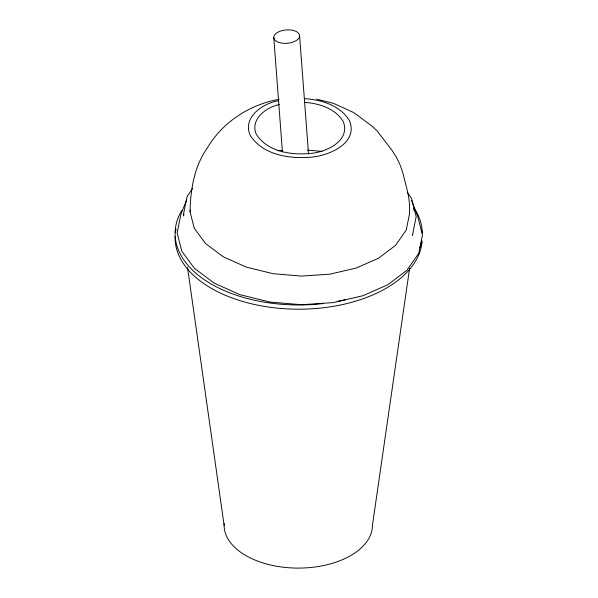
<?xml version="1.0" encoding="UTF-8"?>
<svg xmlns="http://www.w3.org/2000/svg" width="598" height="598" viewBox="0 0 598 598"><rect width="100%" height="100%" fill="white"/><g stroke="black" fill="none" stroke-linecap="round" stroke-linejoin="round"><path stroke-width="0.9" d="M409.608 268.285L372.442 525.283A74.159 42.817 0 0 1 296.802 568.093A74.159 42.817 0 0 1 224.183 523.571M183.967 214.129L183.601 215.953L183.429 214.518L187.107 196.48L192.75 188.235M316.634 99.178L333.363 103.305L353.209 112.334L358.127 115.765L371.702 125.894L377.129 130.902L391.772 149.986L396.265 156.96L399.905 164.39L402.656 172.202L406.722 188.206L408.628 196.622L409.578 205.136L409.548 213.68L406.236 230.051L395.667 245.232L378.571 258.209L356.109 268.076L329.804 274.176L301.452 276.089L272.994 273.682L246.361 267.127L223.368 256.856L205.585 243.58L194.223 228.204L190.052 211.774L190.418 209.958M412.665 234.625L412.493 235.306L416.171 216.543L411.581 198.439L407.44 192.653M186.778 199.463L180.843 214.555L177.143 232.854L181.799 251.212L194.5 268.405L214.376 283.235L240.075 294.709L269.84 302.042L301.646 304.733L333.333 302.595L362.732 295.778L387.84 284.745L406.946 270.251L418.757 253.275L422.457 234.984L417.8 216.618L411.588 200.577M279.214 99.275C249.762 104.478 222.202 122.261 207.08 148.379C194.171 166.595 190.418 189.895 190.052 211.774M278.608 100.688C262.948 103.23 242.369 117.141 250.114 135.253C263.404 155.899 291.398 159.36 313.92 156.885C331.03 154.62 358.284 142.376 349.486 120.684C340.225 105.39 321.29 99.679 304.382 98.603M279.326 104.553C266.237 107.184 249.732 119.316 256.333 134.341C267.956 152.408 292.452 155.435 312.156 153.267C327.375 151.645 350.6 140.268 343.267 121.596C335.314 108.432 319.093 103.364 304.524 102.34M278.025 150.726L282.6 150.412M307.327 150.143L322.016 151.384M413.577 208.41L414.235 211.019M187.503 267.358L224.123 525.283M299.605 35.85A12.947 6.698 -4.7 0 1 280.23 42.824A12.947 6.698 -4.7 0 1 280.238 31.186A12.947 6.698 -4.7 0 1 299.605 35.85L308.538 154.097M273.772 37.39L282.42 151.914M422.158 241.061A123.599 71.356 0 0 1 294.732 309.166A123.599 71.356 0 0 1 175.109 236.494M175.401 232.742A123.599 71.356 0 0 1 176.036 229.019M421.53 229.976A123.599 71.356 0 0 1 421.829 231.725M421.695 240.568A123.599 71.356 0 0 1 419.833 247.751M345.472 299.65A123.599 71.356 0 0 1 337.212 301.407M323.383 303.522A123.599 71.356 0 0 1 205.809 280.686A123.599 71.356 0 0 1 181.792 210.421M414.892 209.3A123.599 71.356 0 0 1 422.285 233.071"/></g></svg>
